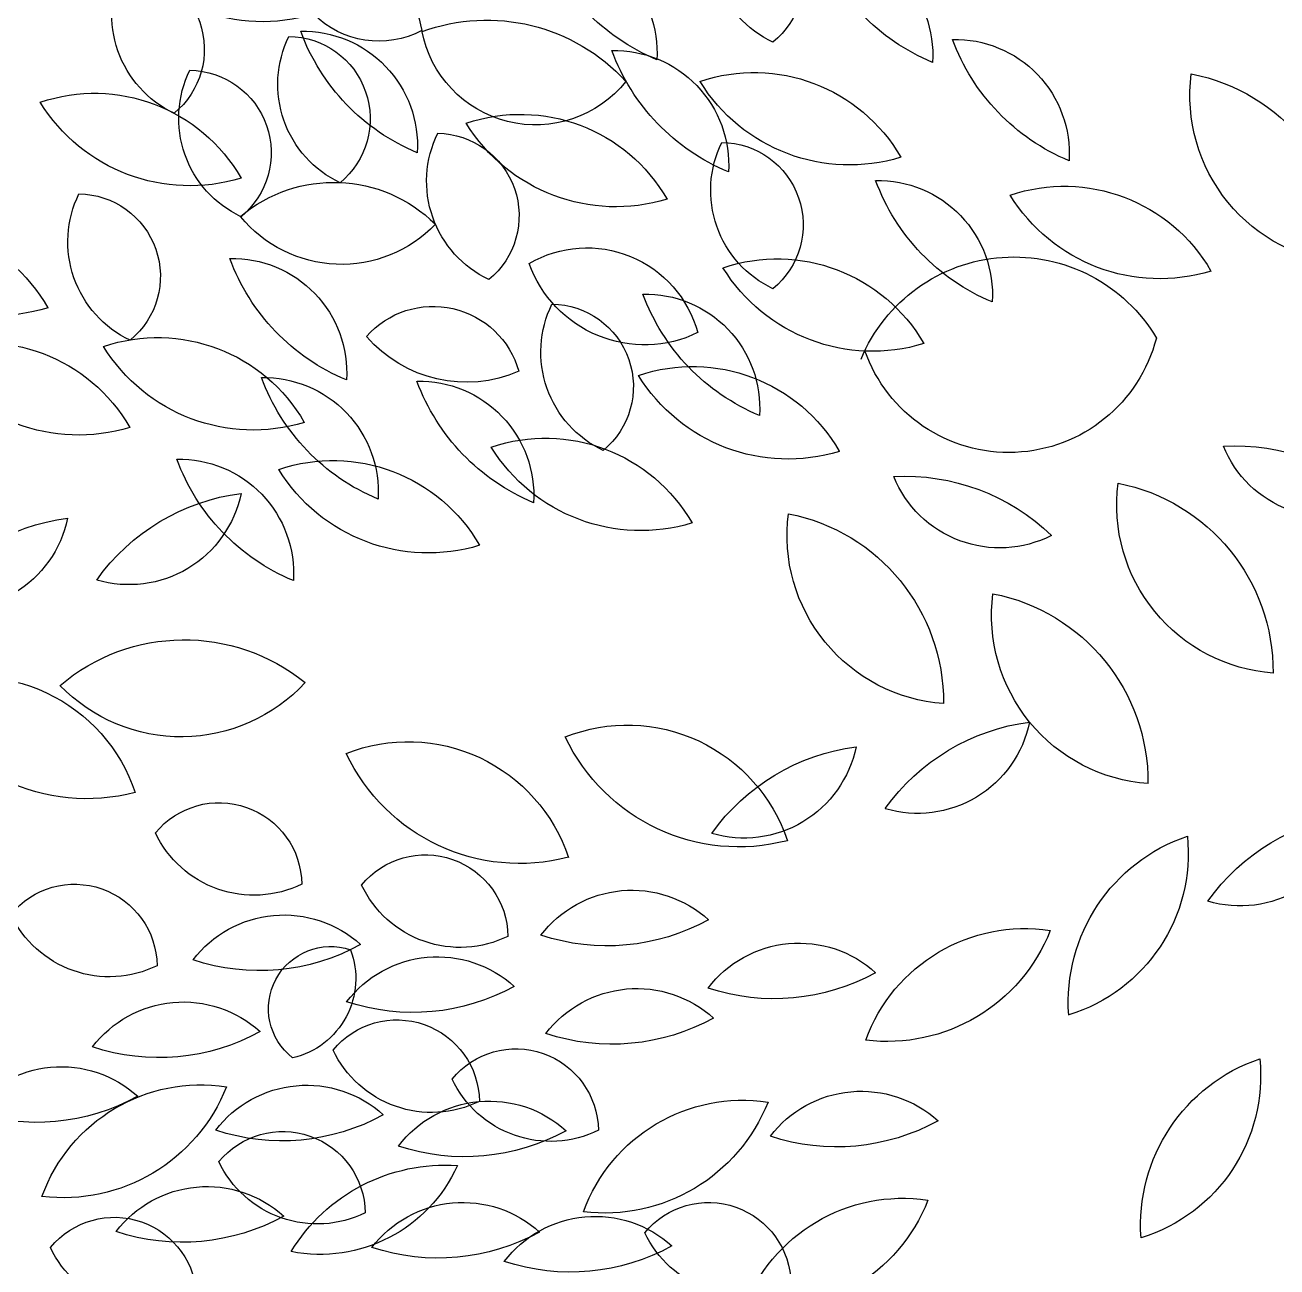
# Model space of a CAD drawing. Header units: metres. Extents: x 1097510 to 2158594, y 877039 to 1751652.
# Drawn here: x 1097623.144 to 1097626.121, y 877197.807 to 877200.76 of the extents above; entities that cross this region are included whole.
import ezdxf

# ---------------------------------------------------------------- set-up
doc = ezdxf.new("R2010")
doc.units = ezdxf.units.M
doc.header["$XCLIPFRAME"] = 0
doc.layers.add('DWGAUTOCAD.COM', color=7, linetype='Continuous')
doc.layers.add('Foto Dron', color=7, linetype='Continuous')
picture_1 = doc.add_image_def('image1.tif', size_in_pixel=(3465, 4096))

# ---------------------------------------------------------------- blocks, each defined once
blk = doc.blocks.new('A$C74456AAD')
at = {"color": 66, "linetype": 'Continuous'}
for centre, radius, start, end in [((3.8808, 3.4675), 0.1012, 90.7747, 230.6995), ((3.7595, 3.5099), 0.1336, 295.3626, 26.1116), ((4.3, 3.5032), 0.1127, 242.1444, 28.3865), ((4.4286, 3.3696), 0.1844, 98.4414, 169.4173), ((4.0991, 3.3766), 0.1402, 88.76, 183.5979), ((3.86, 3.606), 0.258, 292.5925, 339.7654), ((4.4429, 3.6297), 0.2153, 253.0103, 328.4087), ((3.7609, 3.3733), 0.1402, 88.76, 183.5979), ((3.5219, 3.6027), 0.258, 292.5925, 339.7654), ((4.6153, 3.3805), 0.1012, 90.7747, 230.6995), ((4.494, 3.4229), 0.1336, 295.3626, 26.1116), ((4.1677, 3.1854), 0.231, 69.8895, 137.5812), ((4.108, 3.4295), 0.1417, 218.5156, 349.4173), ((4.3929, 3.2625), 0.1402, 88.76, 183.5979), ((4.1538, 3.4919), 0.258, 292.5925, 339.7654), ((4.4118, 3.2952), 0.1012, 90.7747, 230.6995), ((4.2904, 3.3376), 0.1336, 295.3626, 26.1116), ((3.5935, 3.2526), 0.1402, 88.76, 183.5979), ((3.3544, 3.482), 0.258, 292.5925, 339.7654), ((4.0112, 3.2389), 0.1402, 88.76, 183.5979), ((3.7722, 3.4683), 0.258, 292.5925, 339.7654), ((3.8398, 3.1446), 0.2075, 71.3379, 150.0811), ((4.5332, 3.2536), 0.1012, 90.7747, 230.6995), ((4.4119, 3.296), 0.1336, 295.3626, 26.1116), ((3.7228, 3.454), 0.2153, 253.0103, 328.4087), ((4.6489, 3.1191), 0.2075, 71.3379, 150.0811), ((4.532, 3.4285), 0.2153, 253.0103, 328.4087), ((4.1265, 3.0933), 0.2075, 71.3379, 150.0811), ((4.0095, 3.4027), 0.2153, 253.0103, 328.4087), ((4.2293, 3.1764), 0.1012, 90.7747, 230.6995), ((4.1079, 3.2188), 0.1336, 295.3626, 26.1116), ((3.8808, 3.1652), 0.1012, 90.7747, 230.6995), ((3.7595, 3.2076), 0.1336, 295.3626, 26.1116), ((3.4594, 3.0051), 0.2075, 71.3379, 150.0811), ((3.6877, 3.0795), 0.1402, 88.76, 183.5979), ((3.4487, 3.3089), 0.258, 292.5925, 339.7654), ((4.3555, 3.04), 0.1774, 49.8773, 134.7081), ((3.3424, 3.3145), 0.2153, 253.0103, 328.4087), ((4.6692, 3.1021), 0.1012, 90.7747, 230.6995), ((4.5479, 3.1445), 0.1336, 295.3626, 26.1116), ((4.346, 3.2764), 0.1596, 223.7267, 320.8587), ((4.8857, 2.96), 0.2075, 71.3379, 150.0811), ((4.7687, 3.2694), 0.2153, 253.0103, 328.4087), ((4.0448, 2.9965), 0.1406, 59.7525, 164.9377), ((3.5211, 2.9229), 0.203, 22.5331, 149.3657), ((3.8115, 2.9161), 0.2075, 71.3379, 150.0811), ((3.9743, 3.168), 0.1499, 244.2123, 340.4778), ((4.4797, 2.9839), 0.1402, 88.76, 183.5979), ((4.2407, 3.2132), 0.258, 292.5925, 339.7654), ((3.6946, 3.2255), 0.2153, 253.0103, 328.4087), ((3.9731, 2.9402), 0.1402, 88.76, 183.5979), ((3.7341, 3.1696), 0.258, 292.5925, 339.7654), ((4.0891, 2.9669), 0.1012, 90.7747, 230.6995), ((3.9678, 3.0093), 0.1336, 295.3626, 26.1116), ((4.2334, 2.9562), 0.1091, 41.4109, 164.3023), ((3.5276, 3.073), 0.187, 194.4661, 340.6139), ((4.1928, 3.1338), 0.1616, 246.4701, 319.2431), ((4.5713, 2.8195), 0.2075, 71.3379, 150.0811), ((4.4543, 3.1289), 0.2153, 253.0103, 328.4087), ((4.7853, 2.8133), 0.2075, 71.3379, 150.0811), ((4.6683, 3.1227), 0.2153, 253.0103, 328.4087), ((3.9152, 2.784), 0.2075, 71.3379, 150.0811), ((3.7982, 3.0933), 0.2153, 253.0103, 328.4087), ((4.2502, 2.8333), 0.1402, 88.76, 183.5979), ((4.0112, 3.0627), 0.258, 292.5925, 339.7654), ((4.441, 2.8377), 0.1402, 88.76, 183.5979), ((4.2019, 3.0671), 0.258, 292.5925, 339.7654), ((4.0958, 2.6961), 0.2075, 71.3379, 150.0811), ((3.9788, 3.0055), 0.2153, 253.0103, 328.4087), ((4.3564, 2.6687), 0.2075, 71.3379, 150.0811), ((4.5448, 2.7377), 0.1402, 88.76, 183.5979), ((4.3058, 2.9671), 0.258, 292.5925, 339.7654), ((3.6545, 2.5989), 0.258, 86.8782, 134.0511), ((3.5387, 2.9092), 0.1402, 243.0457, 337.8836), ((4.2395, 2.9781), 0.2153, 253.0103, 328.4087), ((4.4359, 2.58), 0.258, 35.4496, 82.6225), ((4.6064, 2.8641), 0.1402, 191.6172, 286.455), ((3.843, 2.58), 0.2354, 101.0885, 180.466), ((3.5925, 2.7845), 0.207, 274.1969, 7.3576), ((4.8192, 2.8337), 0.1402, 191.6172, 286.455), ((4.6487, 2.5496), 0.258, 35.4496, 82.6225), ((3.5922, 2.4818), 0.2354, 101.0885, 180.466), ((3.3416, 2.6863), 0.207, 274.1969, 7.3576), ((4.5387, 2.4209), 0.2354, 49.6599, 129.0374)]:
    blk.add_arc(centre, radius, start, end, dxfattribs=at)
at = {"color": 62, "linetype": 'Continuous'}
for centre, radius, start, end in [((3.3489, 3.1194), 0.2354, 101.0885, 180.466), ((3.0984, 3.3239), 0.207, 274.1969, 7.3576), ((3.2503, 2.6363), 0.258, 86.8782, 134.0511), ((3.1344, 2.9467), 0.1402, 243.0457, 337.8836), ((3.4388, 2.6174), 0.2354, 101.0885, 180.466), ((3.1882, 2.8219), 0.207, 274.1969, 7.3576), ((4.7954, 2.4038), 0.207, 68.4826, 161.6433), ((4.5424, 2.7443), 0.207, 222.7683, 315.929), ((4.6584, 2.6968), 0.2354, 255.3742, 334.7517), ((3.6393, 2.5836), 0.1402, 191.6172, 286.455), ((3.4688, 2.2996), 0.258, 35.4496, 82.6225), ((3.9955, 2.3447), 0.207, 68.4826, 161.6433), ((3.8585, 2.6377), 0.2354, 255.3742, 334.7517), ((3.6816, 2.2692), 0.258, 35.4496, 82.6225), ((3.8521, 2.5533), 0.1402, 191.6172, 286.455), ((4.2641, 2.3243), 0.207, 68.4826, 161.6433), ((4.1271, 2.6173), 0.2354, 255.3742, 334.7517)]:
    blk.add_arc(centre, radius, start, end, dxfattribs=at)
at = {"color": 64, "linetype": 'Continuous'}
for centre, radius, start, end in [((3.2437, 2.4701), 0.1402, 191.6172, 286.455), ((3.0733, 2.186), 0.258, 35.4496, 82.6225), ((4.4958, 2.3553), 0.1012, 39.3461, 179.271), ((3.5149, 2.3945), 0.2075, 174.195, 252.9383), ((3.2393, 2.2116), 0.2153, 355.8674, 71.2659), ((4.4533, 2.4766), 0.1336, 243.934, 334.683), ((4.243, 2.2913), 0.1012, 39.3461, 179.271), ((3.9898, 2.209), 0.1402, 37.3315, 132.1693), ((4.2005, 2.4126), 0.1336, 243.934, 334.683), ((4.6732, 2.2553), 0.1012, 39.3461, 179.271), ((4.4165, 2.1786), 0.1402, 37.3315, 132.1693), ((4.6307, 2.3766), 0.1336, 243.934, 334.683), ((4.0201, 2.5389), 0.258, 241.1639, 288.3368), ((3.5078, 2.0946), 0.2075, 19.9093, 98.6526), ((3.6768, 2.3789), 0.2153, 201.5817, 276.9802), ((3.7849, 2.1441), 0.1402, 37.3315, 132.1693), ((4.4468, 2.5085), 0.258, 241.1639, 288.3368), ((4.4282, 2.2408), 0.0998, 159.3269, 256.9622), ((4.3592, 2.2039), 0.0762, 307.672, 108.6171), ((4.2281, 2.1273), 0.1402, 37.3315, 132.1693), ((3.8152, 2.474), 0.258, 241.1639, 288.3368), ((3.9837, 2.0884), 0.1402, 37.3315, 132.1693), ((4.2584, 2.4572), 0.258, 241.1639, 288.3368), ((4.5398, 2.0719), 0.1402, 37.3315, 132.1693), ((4.014, 2.4183), 0.258, 241.1639, 288.3368), ((4.2779, 2.0889), 0.1012, 39.3461, 179.271), ((4.5701, 2.4018), 0.258, 241.1639, 288.3368), ((4.132, 2.0534), 0.1012, 39.3461, 179.271), ((4.2354, 2.2102), 0.1336, 243.934, 334.683), ((3.4261, 2.1213), 0.2075, 174.195, 252.9383), ((3.1506, 1.9384), 0.2153, 355.8674, 71.2659), ((4.6898, 1.9925), 0.1402, 37.3315, 132.1693), ((4.0895, 2.1747), 0.1336, 243.934, 334.683), ((4.3887, 1.9698), 0.1402, 37.3315, 132.1693), ((4.5181, 1.903), 0.2075, 19.9093, 98.6526), ((4.6871, 2.1873), 0.2153, 201.5817, 276.9802), ((3.7084, 1.9624), 0.1402, 37.3315, 132.1693), ((3.854, 1.8841), 0.2075, 19.9093, 98.6526), ((4.023, 2.1685), 0.2153, 201.5817, 276.9802), ((4.1646, 1.9503), 0.1402, 37.3315, 132.1693), ((4.7201, 2.3224), 0.258, 241.1639, 288.3368), ((4.419, 2.2997), 0.258, 241.1639, 288.3368), ((3.7387, 2.2923), 0.258, 241.1639, 288.3368), ((4.1949, 2.2802), 0.258, 241.1639, 288.3368), ((4.418, 1.9521), 0.1012, 39.3461, 179.271), ((4.2192, 1.7914), 0.2205, 31.2822, 94.0138), ((4.3721, 2.087), 0.1845, 204.1754, 281.1206), ((4.3755, 2.0734), 0.1336, 243.934, 334.683), ((4.5108, 1.8455), 0.1402, 37.3315, 132.1693), ((3.6578, 1.7638), 0.2075, 19.9093, 98.6526), ((3.8268, 2.0481), 0.2153, 201.5817, 276.9802), ((3.8957, 1.8649), 0.1012, 39.3461, 179.271), ((4.1971, 1.826), 0.1402, 37.3315, 132.1693), ((4.0347, 1.8089), 0.1402, 37.3315, 132.1693), ((4.5411, 2.1754), 0.258, 241.1639, 288.3368), ((4.6245, 1.8468), 0.1012, 39.3461, 179.271), ((3.8532, 1.9862), 0.1336, 243.934, 334.683), ((4.2274, 2.1559), 0.258, 241.1639, 288.3368), ((4.065, 2.1388), 0.258, 241.1639, 288.3368), ((4.582, 1.9681), 0.1336, 243.934, 334.683)]:
    blk.add_arc(centre, radius, start, end, dxfattribs=at)

msp = doc.modelspace()

# ---------------------------------------------------------------- block references
at = {"layer": 'DWGAUTOCAD.COM', "xscale": -1.938528692919776, "yscale": 1.938528692919776, "zscale": 1.938528692919776}
msp.add_blockref('A$C74456AAD', (1097632.3213, 877194.1493), dxfattribs=at)

# ---------------------------------------------------------------- pictures from other files: only their frames are drawn
at = {"layer": 'Foto Dron'}
image = msp.add_image(picture_1, insert=(1097491.044, 876888.8641, 3067.918), size_in_units=(372.6207, 440.4775), dxfattribs=at)
image.set_boundary_path([(174.5356, 772.8781), (2798.8163, 2703.6247)])
image.dxf.flags = 15

doc.saveas('drawing.dxf')
